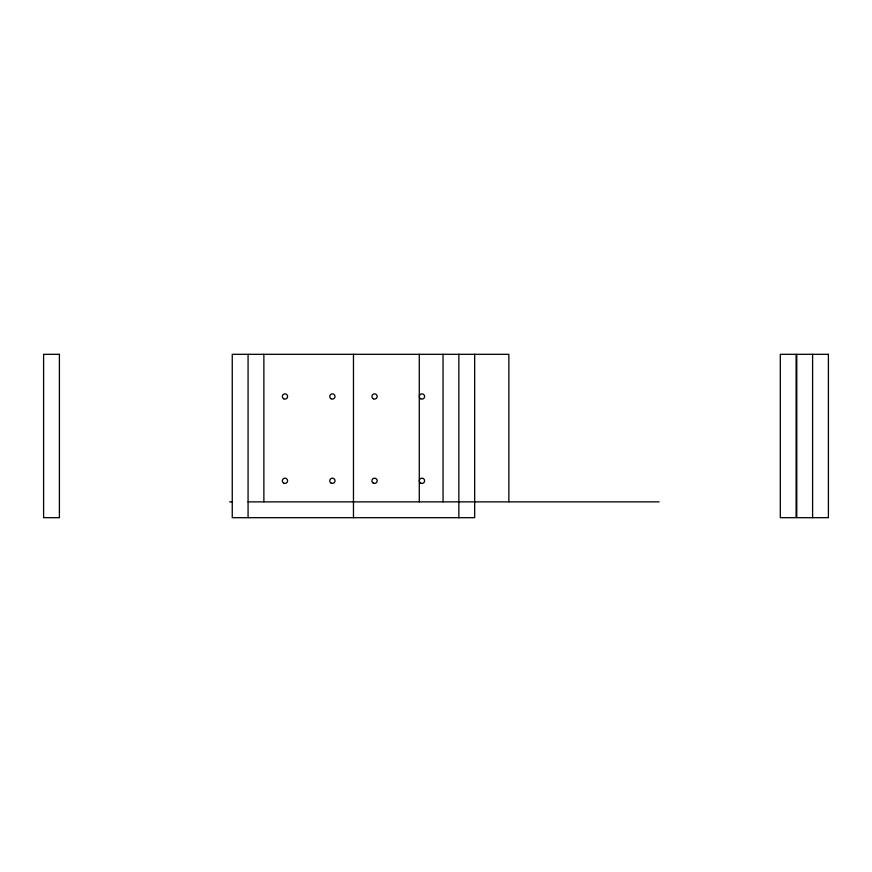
<?xml version="1.0" encoding="UTF-8"?>
<svg xmlns="http://www.w3.org/2000/svg" width="872" height="872" viewBox="0 0 872 872"><rect width="100%" height="100%" fill="white"/><g stroke="black" fill="none" stroke-linecap="round" stroke-linejoin="round"><path stroke-width="1.31" d="M229.652 501.869L232.235 501.869M248.073 501.869L659.112 501.869M812.595 354.315L812.595 517.685M508.867 501.869L508.867 354.315L232.257 354.315L232.257 517.685L474.673 517.685L474.673 354.315M458.857 354.315L458.857 517.685M443.052 354.315L443.052 501.869M419.279 354.315L419.279 501.869M353.465 354.315L353.465 517.685M263.878 354.315L263.878 501.869M248.073 354.315L248.073 517.685M59.405 354.315L43.6 354.315L43.6 517.685L59.405 517.685L59.405 354.315M796.114 354.315L780.309 354.315L780.309 517.685L796.114 517.685L796.114 354.315M828.4 354.315L796.779 354.315L796.779 517.685L828.4 517.685L828.4 354.315M331.066 483.077A2.638 2.638 0 0 0 335.022 480.788A2.638 2.638 0 0 0 331.066 478.51A2.638 2.638 0 0 0 331.066 483.077M331.066 398.755A2.638 2.638 0 0 0 335.022 396.477A2.638 2.638 0 0 0 331.066 394.199A2.638 2.638 0 0 0 331.066 398.755M283.64 483.077A2.638 2.638 0 0 0 287.597 480.788A2.638 2.638 0 0 0 283.64 478.51A2.638 2.638 0 0 0 283.64 483.077M283.64 398.755A2.638 2.638 0 0 0 287.597 396.477A2.638 2.638 0 0 0 283.64 394.199A2.638 2.638 0 0 0 283.64 398.755M373.227 483.077A2.638 2.638 0 0 0 377.184 480.788A2.638 2.638 0 0 0 373.227 478.51A2.638 2.638 0 0 0 373.227 483.077M420.653 483.077A2.638 2.638 0 0 0 424.61 480.788A2.638 2.638 0 0 0 420.653 478.51A2.638 2.638 0 0 0 420.653 483.077M373.227 398.755A2.638 2.638 0 0 0 377.184 396.477A2.638 2.638 0 0 0 373.227 394.199A2.638 2.638 0 0 0 373.227 398.755M420.653 398.755A2.638 2.638 0 0 0 424.61 396.477A2.638 2.638 0 0 0 420.653 394.199A2.638 2.638 0 0 0 420.653 398.755"/></g></svg>
